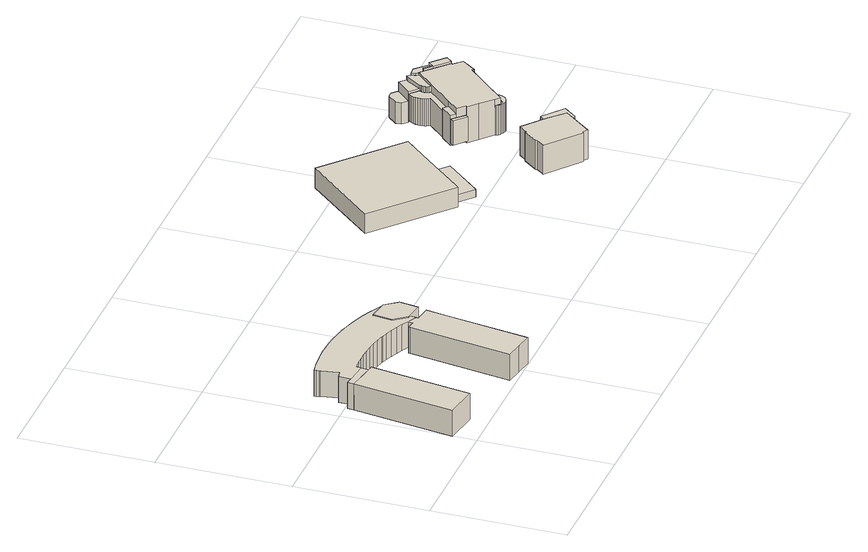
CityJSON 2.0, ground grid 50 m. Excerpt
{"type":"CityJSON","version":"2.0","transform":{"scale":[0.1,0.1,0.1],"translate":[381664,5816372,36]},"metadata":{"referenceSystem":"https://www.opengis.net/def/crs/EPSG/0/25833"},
"CityObjects":{
"building1":{"type":"Building","attributes":{"Gemeindeschluessel":"11000004","function":"51006_1430"},"address":[{"country":"Germany","locality":"Berlin"}],"children":["building1-1","building1-2","building1-3","building1-4","building1-5","building1-6"]},
"building1-1":{"type":"BuildingPart","attributes":{"BezugspunktDach":"2200","measuredHeight":10.35,"storeysAboveGround":0},"parents":["building1"],"geometry":[{"type":"MultiSurface","lod":"1","boundaries":[[[0,1,2,3,4,5,6,7,8,9,10,11,12,13,14,15,16,17,18,19,20,21,22,23,24,25,26,27,28,29,30,31,32,33,34,35,36,37,38,39,40,41,42,43,44,45,46,47,48,49,50,51,52,53,54,55,56,57,58],[59,60,61,28]],[[62,63,64,65,66]],[[1,67,58,68,65,69,64]],[[70,71,72,73,74,75,76,77,78,79,80,81,82,83,84,85,86,87,88,89,90,91,92,93,94,95,96,97,98,99,100,101,102,103,104,105,106,107,108,109,110,111,112,113,114,115,116,117,118,119,120,121,122,123,124,125,126,127],[128,129,130,99]],[[131,132,133,134,135]],[[136,131,137,127,138,125,132]],[[70,127,58,57]],[[71,70,57,56]],[[72,71,56,55]],[[73,72,55,54]],[[74,73,54,53]],[[75,74,53,52]],[[76,75,52,51]],[[77,76,51,50]],[[78,77,50,49]],[[79,78,49,48]],[[80,79,48,47]],[[81,80,47,46]],[[82,81,46,45]],[[83,82,45,44]],[[84,83,44,43]],[[85,84,43,42]],[[86,85,42,41]],[[87,86,41,40]],[[88,87,40,39]],[[89,88,39,38]],[[90,89,38,37]],[[91,90,37,36]],[[92,91,36,35]],[[93,92,35,34]],[[94,93,34,33]],[[95,94,33,32]],[[96,95,32,31]],[[97,96,31,30]],[[98,97,30,29]],[[99,98,29,28]],[[100,99,28,27]],[[100,27,26]],[[101,100,26,25]],[[102,101,25,24]],[[103,102,24,23]],[[104,103,23,22]],[[105,104,22,21]],[[106,105,21,20]],[[107,106,20,19]],[[108,139,140,18]],[[107,19,17,141,109,108]],[[110,109,17,16]],[[111,110,16,15]],[[112,111,15,14]],[[113,112,14,13]],[[114,113,13,12]],[[115,114,12,11]],[[116,115,11,10]],[[117,116,10,9]],[[118,117,9,8]],[[119,118,8,7]],[[120,119,7,6]],[[121,120,6,5]],[[122,121,5,4]],[[123,122,4,3]],[[124,123,3,2]],[[125,124,2,1]],[[126,142,143]],[[144,145,146]],[[147,129,60,148,149]],[[99,150,151,130,59,28]],[[131,135,66,65]],[[133,132,64,63]],[[134,133,63,62]],[[135,134,62,66]],[[152,153,64,69]],[[137,131,65,68]],[[127,137,68,58]],[[125,154,1]],[[155,0,143,156]],[[132,125,1,64]],[[126,143,157,143,126,158,138]],[[159,130,160,161,130,151,150,99,162,163]],[[129,149,151,149,129,164]],[[136,165,152]],[[166,131,136,152,165,167]]]}]},
"building1-2":{"type":"BuildingPart","attributes":{"BezugspunktDach":"2200","measuredHeight":7.82,"storeysAboveGround":0},"parents":["building1"],"geometry":[{"type":"MultiSurface","lod":"1","boundaries":[[[165,168,154,169,145,170,167]],[[137,127,138,125,132,136,131]],[[137,131,167,170]],[[127,137,170,145]],[[132,125,154,168]],[[138,127,145,169]],[[154,125,126,143]],[[138,169,143,126]],[[136,132,168,165]],[[166,131,171,136,165,167]]]}]},
"building1-3":{"type":"BuildingPart","attributes":{"BezugspunktDach":"2200","measuredHeight":9.28,"storeysAboveGround":0},"parents":["building1"],"geometry":[{"type":"MultiSurface","lod":"1","boundaries":[[[172,173,153,174,175]],[[131,132,133,134,135]],[[131,135,175,174]],[[133,132,153,173]],[[134,133,173,172]],[[135,134,172,175]],[[132,136,152,153]],[[131,174,152,136]]]}]},
"building1-4":{"type":"BuildingPart","attributes":{"BezugspunktDach":"2200","measuredHeight":5.28,"storeysAboveGround":0},"parents":["building1"],"geometry":[{"type":"MultiSurface","lod":"1","boundaries":[[[150,176,177,178,179]],[[96,97,98,99,128]],[[96,128,179,178]],[[97,96,178,177]],[[98,97,177,176]],[[99,98,176,150]],[[128,129,149,179]],[[130,151,149,129,180]],[[99,150,151,130]]]}]},
"building1-5":{"type":"BuildingPart","attributes":{"BezugspunktDach":"2200","measuredHeight":8.18,"storeysAboveGround":0},"parents":["building1"],"geometry":[{"type":"MultiSurface","lod":"1","boundaries":[[[181,182,183,184,185,186,162,163,148,140,187,188,189]],[[106,107,108,129,130,99,100,101,102,103,104,105]],[[106,105,189,188]],[[107,106,188,187]],[[107,187,141,109,108]],[[129,108,140,148]],[[100,99,162,186]],[[100,186,185]],[[101,100,185,184]],[[102,101,184,183]],[[103,102,183,182]],[[104,103,182,181]],[[105,104,181,189]],[[108,109,141,140]],[[130,129,148,163]],[[99,130,163,162]]]}]},
"building1-6":{"type":"BuildingPart","attributes":{"BezugspunktDach":"2200","measuredHeight":8.96,"storeysAboveGround":0},"parents":["building1"],"geometry":[{"type":"MultiSurface","lod":"1","boundaries":[[[142,190,191,146]],[[70,71,126,127]],[[70,127,146,191]],[[71,70,191,190]],[[126,71,190,142]],[[192,127,193,138,194,146]],[[142,194,195,138,126]]]}]},
"building2":{"type":"Building","attributes":{"Gemeindeschluessel":"11000004","BezugspunktDach":"2200","function":"31001_3212","measuredHeight":9.53,"storeysAboveGround":1},"address":[{"country":"Germany","locality":"Berlin","thoroughfareNumber":"47 (3)","thoroughfareName":"Gottfried-von-Cramm-Weg"}],"geometry":[{"type":"Solid","lod":"1","boundaries":[[[[196,197,198,199,200,201]],[[202,203,204,205,206,207]],[[202,207,201,200]],[[203,202,200,199]],[[204,203,199,198]],[[205,204,198,197]],[[206,205,197,196]],[[207,206,196,201]]]]}]},
"building3":{"type":"Building","attributes":{"Gemeindeschluessel":"11000004","function":"31001_3211"},"address":[{"country":"Germany","locality":"Berlin","thoroughfareNumber":"19","thoroughfareName":"Auerbachstraße"}],"children":["building3-1","building3-2"]},
"building3-1":{"type":"BuildingPart","attributes":{"BezugspunktDach":"2200","measuredHeight":7.93,"storeysAboveGround":2},"parents":["building3"],"geometry":[{"type":"MultiSurface","lod":"1","boundaries":[[[208,209,210,211,212,213]],[[214,215,216,217,218,219]],[[214,219,213,212]],[[215,214,212,211]],[[216,215,211,210]],[[220,221,210,209]],[[217,216,222,223,224]],[[218,217,209,208]],[[219,218,208,213]],[[224,223,222,221,220]]]}]},
"building3-2":{"type":"BuildingPart","attributes":{"BezugspunktDach":"2200","measuredHeight":2.92,"storeysAboveGround":2},"parents":["building3"],"geometry":[{"type":"Solid","lod":"1","boundaries":[[[[225,226,221,220]],[[223,227,228,224]],[[227,223,221,226]],[[228,227,226,225]],[[224,228,225,220]],[[224,220,221,223]]]]}]},
"building4":{"type":"Building","attributes":{"Gemeindeschluessel":"11000004","function":"31001_1010"},"address":[{"country":"Germany","locality":"Berlin","thoroughfareNumber":"24","thoroughfareName":"Douglasstraße"}],"children":["building4-1","building4-2"]},
"building4-1":{"type":"BuildingPart","attributes":{"BezugspunktDach":"2200","measuredHeight":12.69,"storeysAboveGround":3},"parents":["building4"],"geometry":[{"type":"Solid","lod":"1","boundaries":[[[[229,230,231,232,233,234,235,236,237,238,239,240]],[[241,242,243,244,245,246,247,248,249,250,251,252]],[[241,252,240,239]],[[242,241,239,238]],[[243,242,238,237]],[[244,243,237,236]],[[245,244,236,235]],[[246,245,235,234]],[[247,246,234,233]],[[248,247,233,232],[253,254,255,256]],[[249,248,232,231]],[[250,249,231,230]],[[251,250,230,229]],[[252,251,229,240]],[[255,254,253,256]]]]}]},
"building4-2":{"type":"BuildingPart","attributes":{"BezugspunktDach":"2200","measuredHeight":8.45,"storeysAboveGround":3},"parents":["building4"],"geometry":[{"type":"Solid","lod":"1","boundaries":[[[[255,257,258,259,260,261,262,256]],[[263,264,265,266,267,268,254,253]],[[263,253,256,262]],[[264,263,262,261]],[[265,264,261,260]],[[266,265,260,259]],[[267,266,259,258]],[[268,267,258,257]],[[254,268,257,255]],[[254,255,256,253]]]]}]},
"building5":{"type":"Building","attributes":{"Gemeindeschluessel":"11000004","function":"31001_1010"},"address":[{"country":"Germany","locality":"Berlin","thoroughfareNumber":"28","thoroughfareName":"Douglasstraße"}],"children":["building5-1","building5-2","building5-3","building5-4","building5-5","building5-6","building5-7","building5-8","building5-9","building5-10","building5-11","building5-12"]},
"building5-1":{"type":"BuildingPart","attributes":{"BezugspunktDach":"2200","measuredHeight":16.97,"storeysAboveGround":4},"parents":["building5"],"geometry":[{"type":"MultiSurface","lod":"1","boundaries":[[[269,270,271,272,273,274,275,276,277,278,279,280,281,282,283,284,285,286,287,288]],[[289,290,291,292,293,294,295,296,297,298,299,300,301,302,303,304,305,306,307,308]],[[309,310,311,288,287]],[[312,313,314,315,316,290,289,287,286]],[[317,318,286,285]],[[319,317,291,285,284]],[[320,321,322,284,283]],[[293,292,323,324]],[[294,293,325,326]],[[295,294,327,328]],[[296,295,281,280]],[[297,296,280,279]],[[298,297,279,278]],[[299,298,278,277]],[[300,299,277,276]],[[301,300,276,275]],[[302,301,275,274]],[[303,329,330,331,302,274,273],[331,332,333,302]],[[334,335,329,303,273,272]],[[305,304,272,271]],[[306,305,271,270]],[[307,306,270,269],[336,337,338,339]],[[340,338,269,288]],[[308,307,341,337,342]],[[289,308,311,310,309]],[[316,315,314,313,312]],[[291,290,318,317]],[[292,291,317,319]],[[324,323,322,321,320]],[[326,325,283,282]],[[328,327,343,282,281]],[[332,331,302,333]],[[331,330,329,303]],[[304,303,329,335,334]],[[338,337,336,339]],[[342,337,341,338,340]]]}]},
"building5-2":{"type":"BuildingPart","attributes":{"BezugspunktDach":"2200","measuredHeight":12.02,"storeysAboveGround":4},"parents":["building5"],"geometry":[{"type":"MultiSurface","lod":"1","boundaries":[[[344,345,346,333,332]],[[302,347,348,349,331]],[[347,302,333,346]],[[348,347,346,345]],[[349,350,351,345,344]],[[330,350,349,344,332]],[[331,332,333,302]],[[348,351,350,349]],[[331,349,350,330]]]}]},
"building5-3":{"type":"BuildingPart","attributes":{"BezugspunktDach":"2200","measuredHeight":13.39,"storeysAboveGround":4},"parents":["building5"],"geometry":[{"type":"MultiSurface","lod":"1","boundaries":[[[352,353,354,318,319,355,356,357,358,359,360,361,362,363]],[[364,365,366,367,368,369,370,371,292,290,372,373,374,375]],[[364,375,376,377,378,379,363,362]],[[380,378,362,361]],[[365,364,377,381]],[[366,365,361,360],[381,382,383,380]],[[367,366,384,382,385,386,383,360,359]],[[387,388,359,358]],[[369,389,387,358,357]],[[370,369,357,356]],[[371,370,390,391,355]],[[292,371,391,323,319]],[[372,290,318,354],[315,392,393,312]],[[373,372,392,394,395,393,354,353]],[[374,373,396,394,397,398,395,353,352]],[[379,398,352,363]],[[375,374,397,376]],[[379,378,377,376]],[[381,377,378,380]],[[383,382,381,380]],[[383,386,385,382,384]],[[368,367,388,387]],[[368,387,389,369]],[[356,355,391,390]],[[355,319,323,391]],[[290,291,317,318]],[[292,319,317,399,291]],[[393,392,315,312]],[[393,395,394,392]],[[395,398,397,394,396]],[[376,397,398,379]]]}]},
"building5-4":{"type":"BuildingPart","attributes":{"BezugspunktDach":"2200","measuredHeight":11.81,"storeysAboveGround":4},"parents":["building5"],"geometry":[{"type":"MultiSurface","lod":"1","boundaries":[[[388,387,389,400,401]],[[402,369,368,367,403]],[[404,405,403,401,400]],[[369,402,400,389]],[[406,386,388,401]],[[403,367,385,407]],[[402,403,405,404]],[[369,389,387,368]],[[367,368,387,388]],[[407,385,386,406]]]}]},
"building5-5":{"type":"BuildingPart","attributes":{"BezugspunktDach":"2200","measuredHeight":12.02,"storeysAboveGround":4},"parents":["building5"],"geometry":[{"type":"MultiSurface","lod":"1","boundaries":[[[310,309,408,409]],[[410,289,308,411]],[[410,411,409,408]],[[313,412,408,309]],[[289,410,413,414,314]],[[415,340,342,416,411,308,310,409]],[[314,414,413,412,313]],[[308,289,309,310]],[[416,342,340,415]]]}]},
"building5-6":{"type":"BuildingPart","attributes":{"BezugspunktDach":"2200","measuredHeight":9.62,"storeysAboveGround":4},"parents":["building5"],"geometry":[{"type":"MultiSurface","lod":"1","boundaries":[[[417,339,338,415,418]],[[416,337,336,419,420]],[[416,420,418,415]],[[419,336,339,417]],[[420,419,417,418]],[[337,342,340,338]],[[416,415,340,342]],[[336,337,338,339]]]}]},
"building5-7":{"type":"BuildingPart","attributes":{"BezugspunktDach":"2200","measuredHeight":13.73,"storeysAboveGround":4},"parents":["building5"],"geometry":[{"type":"MultiSurface","lod":"1","boundaries":[[[321,421,422,423,424,425,426]],[[390,427,428,429,430,324,391]],[[356,355,426,425]],[[427,390,425,424]],[[428,427,424,423]],[[429,428,431,432]],[[430,429,422,433,434]],[[324,430,434,325,435]],[[391,355,319,323,322,426]],[[390,391,355,356]],[[432,431,423,422]],[[434,433,422,421]],[[435,325,434,436,421,321]],[[324,321,322,323]],[[323,319,355,391]]]}]},
"building5-8":{"type":"BuildingPart","attributes":{"BezugspunktDach":"2200","measuredHeight":14.5,"storeysAboveGround":4},"parents":["building5"],"geometry":[{"type":"MultiSurface","lod":"1","boundaries":[[[437,438,439,440]],[[434,433,326,325]],[[421,321,440,439]],[[433,422,421,434,439,438]],[[283,282,437,440]],[[434,325,321,421]],[[434,421,422,433]],[[441,326,433,438,437]],[[325,326,282,283]]]}]},
"building5-9":{"type":"BuildingPart","attributes":{"BezugspunktDach":"2200","measuredHeight":14.58,"storeysAboveGround":4},"parents":["building5"],"geometry":[{"type":"MultiSurface","lod":"1","boundaries":[[[442,443,444,438,437]],[[432,431,445,328,327]],[[432,327,437,326,433]],[[445,431,444,443]],[[328,445,443,442]],[[282,281,442,437]],[[433,326,437,438]],[[432,422,423,431]],[[327,328,281,282]]]}]},
"building5-10":{"type":"BuildingPart","attributes":{"BezugspunktDach":"2200","measuredHeight":11.74,"storeysAboveGround":4},"parents":["building5"],"geometry":[{"type":"MultiSurface","lod":"1","boundaries":[[[446,447,448,449,450,451,452,453,454,455,456,457,458,459,460,461,462,463,464,351,350,330,329,335]],[[303,331,349,348,465,466,467,468,469,470,471,472,473,474,475,476,477,478,479,480,481,482,483,304]],[[331,303,329,330]],[[465,348,351,464]],[[466,465,464,463]],[[467,466,463,462]],[[468,467,462,461]],[[469,468,461,460]],[[470,469,460,459]],[[471,470,459,458]],[[472,471,458,457]],[[473,472,457,456]],[[474,473,456,455]],[[475,474,455,454]],[[476,475,454,453]],[[477,476,453,452]],[[478,477,452,451]],[[479,478,451,450]],[[480,479,450,449]],[[481,480,449,448]],[[482,481,448,447]],[[483,482,447,446]],[[304,483,446,335]],[[304,484,335,329,303]],[[485,349,331,330,350]],[[348,349,350,351]]]}]},
"building5-11":{"type":"BuildingPart","attributes":{"BezugspunktDach":"2200","measuredHeight":8.44,"storeysAboveGround":4},"parents":["building5"],"geometry":[{"type":"MultiSurface","lod":"1","boundaries":[[[486,405,404,487,488,489]],[[490,491,492,493,494,495]],[[490,495,489,488]],[[491,490,488,487]],[[492,491,487,404]],[[493,492,496,402,403]],[[494,493,405,486]],[[495,494,486,489]],[[403,402,496,404,405]]]}]},
"building5-12":{"type":"BuildingPart","attributes":{"BezugspunktDach":"2200","measuredHeight":10.71,"storeysAboveGround":4},"parents":["building5"],"geometry":[{"type":"MultiSurface","lod":"1","boundaries":[[[313,312,393,395,398,379,378,380,383,386,406,497,498,499,500,501,502,503,504,505,506,507,412]],[[508,509,510,511,512,513,514,515,516,517,518,407,385,382,381,377,376,397,394,392,315,314,414]],[[508,414,412,507]],[[509,508,507,506]],[[510,509,506,505]],[[511,510,505,504]],[[512,511,504,503]],[[513,512,503,502]],[[514,513,502,501]],[[515,514,501,500]],[[516,515,500,499]],[[517,516,499,498]],[[518,517,498,497]],[[407,518,497,406]],[[385,407,406,386]],[[382,385,386,383]],[[381,382,519,383,380]],[[381,380,378,377]],[[377,378,379,376]],[[397,376,379,398]],[[397,398,395,394]],[[392,394,520,395,393]],[[315,392,393,312]],[[315,312,313,314]],[[414,314,313,412]]]}]}
},
"vertices":[
[130,485,108],[172,481,108],[174,499,108],[202,501,108],[229,502,108],[256,502,108],[283,500,108],[311,497,108],[337,493,108],[364,487,108],[391,481,108],[397,479,108],[417,473,108],[442,464,108],[468,453,108],[492,442,108],[516,429,108],[514,411,108],[524,409,108],[484,416,108],[483,409,108],[422,25,108],[486,15,108],[550,4,108],[599,314,108],[612,395,108],[553,404,108],[553,405,108],[554,411,108],[557,435,108],[559,449,108],[542,460,108],[547,469,108],[577,522,108],[592,547,108],[564,562,108],[536,576,108],[507,589,108],[485,597,108],[477,600,108],[447,610,108],[416,619,108],[386,626,108],[355,632,108],[323,637,108],[292,640,108],[260,641,108],[228,642,108],[199,641,108],[165,638,108],[134,635,108],[123,633,108],[103,629,108],[104,620,108],[106,610,108],[107,606,108],[119,541,108],[91,535,108],[89,490,108],[549,413,108],[527,424,108],[523,426,108],[130,70,108],[188,449,108],[168,452,108],[60,469,108],[2,90,108],[117,487,108],[62,493,108],[114,461,108],[91,535,5],[119,541,5],[107,606,5],[106,610,5],[104,620,5],[103,629,5],[123,633,5],[134,635,5],[165,638,5],[199,641,5],[228,642,5],[260,641,5],[292,640,5],[323,637,5],[355,632,5],[386,626,5],[416,619,5],[447,610,5],[477,600,5],[485,597,5],[507,589,5],[536,576,5],[564,562,5],[592,547,5],[577,522,5],[547,469,5],[542,460,5],[559,449,5],[557,435,5],[554,411,5],[553,404,5],[612,395,5],[599,314,5],[550,4,5],[486,15,5],[422,25,5],[483,409,5],[484,416,5],[524,409,5],[514,411,5],[516,429,5],[492,442,5],[468,453,5],[442,464,5],[417,473,5],[397,479,5],[391,481,5],[364,487,5],[337,493,5],[311,497,5],[283,500,5],[256,502,5],[229,502,5],[202,501,5],[174,499,5],[172,481,5],[130,485,5],[89,490,5],[523,426,5],[527,424,5],[549,413,5],[60,469,5],[168,452,5],[188,449,5],[130,70,5],[2,90,5],[114,461,5],[62,493,5],[117,487,5],[524,409,49],[524,409,54],[514,411,54],[130,485,94],[130,485,60],[89,490,101],[89,490,60],[89,490,94],[527,424,26],[527,424,54],[527,424,52],[554,411,52],[549,413,52],[114,461,64],[168,452,64],[172,481,60],[130,485,69],[130,485,49],[122,486,60],[118,487,5],[549,413,40],[551,413,5],[550,413,5],[554,411,54],[549,413,54],[533,421,5],[114,461,60],[60,469,44],[60,469,60],
[168,452,60],[117,487,60],[62,493,60],[66,468,5],
[130,70,64],[188,449,64],[60,469,64],[2,90,64],
[557,435,52],[559,449,52],[542,460,52],[523,426,52],[545,415,5],
[486,15,54],[550,4,54],[599,314,54],[612,395,54],[553,404,54],[553,405,54],[484,416,54],[483,409,54],[422,25,54],
[119,541,94],[91,535,94],[89,490,56],[92,490,5],[117,487,94],[117,487,29],
[547,436,111],[617,426,111],[628,498,111],[592,547,111],[519,557,111],[509,485,111],[519,557,15],[592,547,15],[628,498,15],[617,426,15],[547,436,15],[509,485,15],
[1400,551,126],[1416,568,126],[1536,703,126],[1636,814,126],[1362,1058,126],[1127,795,126],[1362,1058,47],[1636,814,47],[1536,703,47],[1416,568,47],[1400,551,47],[1127,795,47],[1416,568,82],[1536,703,82],[1536,703,78],[1536,703,52],[1416,568,52],
[1477,513,82],[1598,648,82],[1598,648,52],[1477,513,52],
[1799,231,182],[1804,237,182],[1820,223,182],[1907,329,182],[1853,381,182],[1767,451,182],[1741,419,182],[1738,423,182],[1695,370,182],[1697,366,182],[1674,337,182],[1672,335,182],[1674,337,67],[1697,366,67],[1695,370,67],[1738,423,67],[1741,419,67],[1767,451,67],[1853,381,67],[1907,329,67],[1820,223,67],[1804,237,67],[1799,231,67],[1672,335,67],[1853,381,68],[1907,329,68],[1907,329,153],[1853,381,153],
[1929,311,153],[1940,311,153],[1979,360,153],[1902,423,153],[1881,398,153],[1873,404,153],[1873,404,68],[1881,398,68],[1902,423,68],[1979,360,68],[1940,311,68],[1929,311,68],
[1813,664,197],[1808,659,197],[1843,627,197],[1888,585,197],[1904,570,197],[1990,661,197],[2048,723,197],[2054,717,197],[2095,771,197],[2094,772,197],[2084,782,197],[2064,801,197],[2067,805,197],[2015,853,197],[1989,878,197],[1974,891,197],[1973,890,197],[1914,826,197],[1827,733,197],[1787,690,197],[1827,733,54],[1914,826,54],[1973,890,54],[1974,891,54],[1989,878,54],[2015,853,54],[2067,805,54],[2064,801,54],[2084,782,54],[2094,772,54],[2095,771,54],[2054,717,54],[2048,723,54],[1990,661,54],[1904,570,54],[1888,585,54],[1843,627,54],[1808,659,54],[1813,664,54],[1787,690,54],[1827,733,175],[1787,690,175],[1787,690,90],[1914,826,165],[1827,733,165],[1827,733,58],[1914,826,58],[1914,826,73],[1973,890,188],[1914,826,188],[1974,891,188],[1989,878,150],[1989,878,196],[1974,891,196],[1974,891,58],[1989,878,58],[1989,878,60],[2015,853,60],[2015,853,59],[2067,805,59],[1904,570,172],[1907,573,172],[1907,573,54],[1907,573,175],[1990,661,175],[1888,585,167],[1888,585,172],[1808,659,64],[1813,664,64],[1813,664,161],[1808,659,161],[1787,690,161],[1813,664,124],[1787,690,64],[2015,853,165],
[1914,566,175],[1956,611,175],[1996,654,175],[1996,654,54],[1956,611,54],[1914,566,54],[1914,566,172],[1956,611,172],
[1906,840,188],[1907,835,188],[1910,830,188],[1965,901,188],[1965,916,188],[1952,929,188],[1944,920,188],[1910,866,188],[1908,861,188],[1906,856,188],[1905,851,188],[1905,845,188],[1905,851,54],[1906,856,54],[1908,861,54],[1910,866,54],[1944,920,54],[1952,929,54],[1965,916,54],[1965,901,54],[1910,830,54],[1907,835,54],[1906,840,54],[1905,845,54],[1905,845,58],[1905,851,58],[1905,851,165],[1905,845,165],[1906,856,165],[1906,856,58],[1908,861,58],[1908,861,165],[1908,861,112],[1910,866,58],[1910,866,165],[1944,920,173],[1910,866,173],[1952,929,173],[1965,916,58],[1965,901,58],[1910,830,58],[1910,830,165],[1907,835,58],[1907,835,165],[1907,835,138],[1906,840,58],[1906,840,165],[1973,890,83],
[1929,950,173],[1877,896,173],[1929,950,54],[1877,896,54],[1929,950,136],[1877,896,136],[1877,896,165],[1877,896,58],
[1810,748,175],[1771,706,175],[1810,748,54],[1771,706,54],[1810,748,165],[1810,748,85],[1810,748,58],[1771,706,161],[1771,706,64],
[1804,654,161],[1760,694,161],[1804,654,64],[1760,694,64],
[1994,883,196],[2020,858,196],[2036,875,196],[1990,918,196],[1965,916,196],[1965,901,196],[1990,918,58],[2036,875,58],[2020,858,58],[1994,883,58],[2036,875,59],[2020,858,59],[2020,858,60],[1994,883,60],[1989,878,104],[1994,883,128],
[2015,853,205],[2020,858,205],[1994,883,205],[1989,878,205],[2015,853,156],
[2067,805,205],[2087,827,205],[2036,875,205],[2087,827,59],
[1890,579,172],[1894,573,172],[1899,568,172],[1905,564,172],[1911,561,172],[1918,559,172],[1925,558,172],[1932,559,172],[1938,561,172],[1945,565,172],[1950,569,172],[1954,575,172],[1958,581,172],[1960,587,172],[1961,594,172],[1960,601,172],[1959,603,172],[1957,606,172],[1956,608,172],[1956,608,54],[1957,606,54],[1959,603,54],[1960,601,54],[1961,594,54],[1960,587,54],[1958,581,54],[1954,575,54],[1950,569,54],[1945,565,54],[1938,561,54],[1932,559,54],[1925,558,54],[1918,559,54],[1911,561,54],[1905,564,54],[1899,568,54],[1894,573,54],[1890,579,54],[1888,585,113],[1914,566,144],
[1858,914,136],[1908,970,136],[1888,970,136],[1857,936,136],[1888,970,51],[1908,970,51],[1929,950,51],[1877,896,51],[1858,914,51],[1857,936,51],[1929,950,93],
[1872,888,165],[1868,881,165],[1864,872,165],[1862,864,165],[1861,855,165],[1860,846,165],[1861,839,165],[1862,832,165],[1864,826,165],[1867,820,165],[1871,814,165],[1871,814,58],[1867,820,58],[1864,826,58],[1862,832,58],[1861,839,58],[1860,846,58],[1861,855,58],[1862,864,58],[1864,872,58],[1868,881,58],[1872,888,58],[1908,861,128],[1907,835,122]
]}
